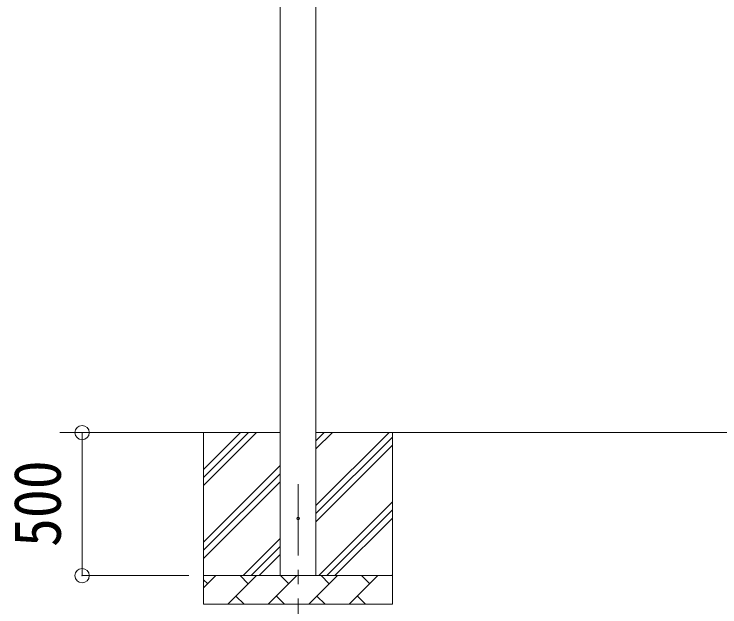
# Model space of a CAD drawing. Units: millimetres at full size, sheet at 1:50; details may follow other scales. Extents: x -14053 to 14053, y -9700 to 9700.
# Drawn here: x -7742 to -5277, y -6026 to -3954 of the extents above; entities that cross this region are included whole.
import ezdxf
from ezdxf.enums import TextEntityAlignment as Align

# ---------------------------------------------------------------- set-up
doc = ezdxf.new("R2010")
doc.units = ezdxf.units.MM
doc.header["$LTSCALE"] = 50
doc.header["$PDMODE"] = 32
doc.header["$PDSIZE"] = 50
doc.linetypes.add('CHAIN1', pattern=[8, 5, -1, 1, -1])
for name, color, linetype, lineweight in [('0-0_0', 7, 'Continuous', 9), ('0-1_Defpoints', 4, 'Continuous', 9), ('0-4_OTH_LINE', 7, 'CHAIN1', 9), ('0-6_PARTS1', 6, 'Continuous', 9)]:
    doc.layers.add(name, color=color, linetype=linetype, lineweight=lineweight)
doc.styles.add('ＭＳ ゴシック', font='')
doc.styles.get('ＭＳ ゴシック').set_extended_font_data('MS Gothic')

msp = doc.modelspace()

# ---------------------------------------------------------------- linework, layer by layer
at = {"layer": '0-0_0'}
for p, q in [((-6812.73, -5416.95), (-7582.73, -5416.95)), ((-7080.23, -5416.95), (-7080.23, -6016.95)), ((-7080.23, -5602), (-6895.18, -5416.95)), ((-7080.23, -5573.72), (-6923.46, -5416.95)), ((-7080.23, -5545.43), (-6951.75, -5416.95)), ((-3339.73, -5416.95), (-6687.73, -5416.95)), ((-6687.73, -5672.05), (-6432.63, -5416.95)), ((-6687.73, -5474.06), (-6630.62, -5416.95)), ((-6687.73, -5445.77), (-6658.9, -5416.95)), ((-6420.23, -5416.95), (-6420.23, -6016.95)), ((-6687.73, -5700.33), (-6420.23, -5432.83)), ((-6687.73, -5728.62), (-6420.23, -5461.12)), ((-7080.23, -5799.99), (-6812.73, -5532.49)), ((-7080.23, -5828.27), (-6812.73, -5560.77)), ((-7080.23, -5856.56), (-6812.73, -5589.06)), ((-6678.07, -5916.95), (-6420.23, -5659.11)), ((-6649.79, -5916.95), (-6420.23, -5687.39)), ((-6621.5, -5916.95), (-6420.23, -5715.68)), ((-6942.63, -5916.95), (-6812.73, -5787.05)), ((-6914.34, -5916.95), (-6812.73, -5815.33)), ((-6886.06, -5916.95), (-6812.73, -5843.62)), ((-7080.23, -5916.95), (-6420.23, -5916.95)), ((-7080.23, -5959.84), (-7037.33, -5916.95)), ((-6995.91, -6016.95), (-6895.91, -5916.95)), ((-6924.47, -5945.5), (-6953.02, -5916.95)), ((-6854.49, -6016.95), (-6754.49, -5916.95)), ((-6783.05, -5945.5), (-6811.6, -5916.95)), ((-6713.07, -6016.95), (-6613.07, -5916.95)), ((-6641.62, -5945.5), (-6670.18, -5916.95)), ((-6571.65, -6016.95), (-6471.65, -5916.95)), ((-6500.2, -5945.5), (-6528.76, -5916.95)), ((-6423.51, -5916.95), (-6420.23, -5913.67)), ((-7065.89, -5945.5), (-7080.23, -5931.16)), ((-6967.36, -5988.4), (-6938.81, -6016.95)), ((-6825.94, -5988.4), (-6797.38, -6016.95)), ((-6684.52, -5988.4), (-6655.96, -6016.95)), ((-6543.1, -5988.4), (-6514.54, -6016.95)), ((-6420.23, -6016.95), (-7080.23, -6016.95))]:
    msp.add_line(p, q, dxfattribs=at)
at = {"layer": '0-1_Defpoints'}
for p, q in [((-6812.73, -5916.95), (-6812.73, -3061.95)), ((-6687.73, -3061.95), (-6687.73, -5916.95))]:
    msp.add_line(p, q, dxfattribs=at)
msp.add_circle((-6750.23, -5716.95), 4.5, dxfattribs=at)
at = {"layer": '0-4_OTH_LINE'}
msp.add_line((-6750.23, -5596.95), (-6750.23, -6096.95), dxfattribs=at)
at = {"layer": '0-6_PARTS1'}
for p, q in [((-7504.83, -5416.95), (-7132.34, -5416.95)), ((-7504.83, -5416.95), (-7504.83, -5916.95)), ((-7504.83, -5916.95), (-7132.34, -5916.95))]:
    msp.add_line(p, q, dxfattribs=at)
for p in [(-7504.83, -5416.95), (-7504.83, -5916.95)]:
    msp.add_point(p, dxfattribs=at)

# ---------------------------------------------------------------- texts
at = {"layer": '0-6_PARTS1', "color": 7, "style": 'ＭＳ ゴシック', "width": 0.9}
msp.add_text('500', height=165, rotation=90, dxfattribs=at).set_placement((-7529.83, -5816.95), align=Align.BOTTOM_LEFT)

doc.saveas('drawing.dxf')
